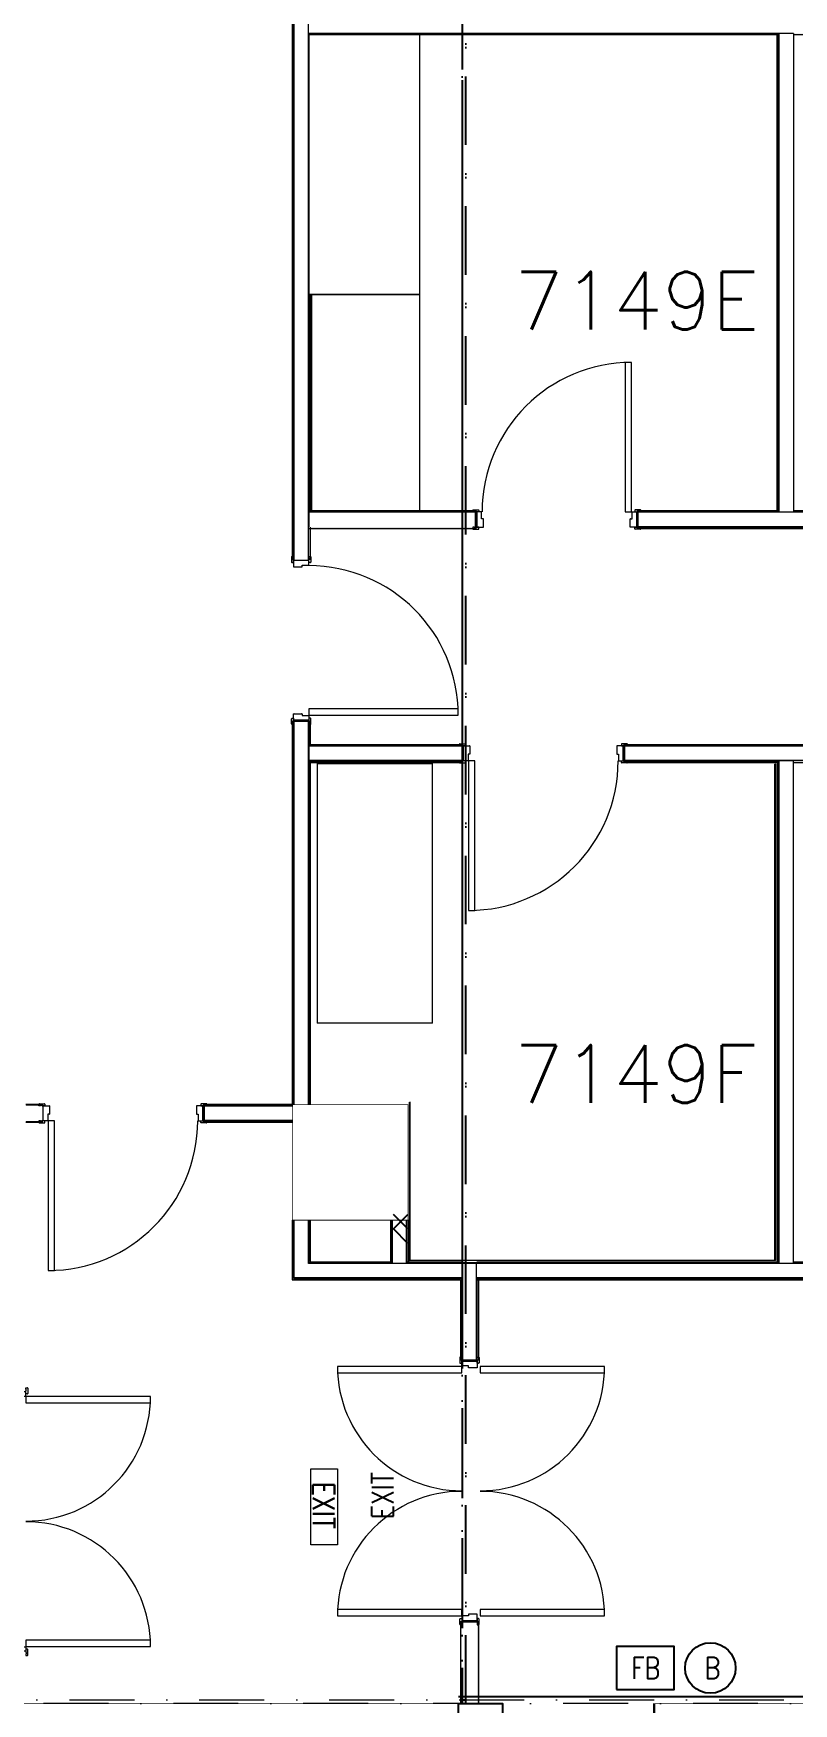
# Model space of a CAD drawing. Header units: millimetres. Extents: x -68474 to 336725, y -113450 to 40976.
# Drawn here: x 195805 to 201071, y -42750 to -31176 of the extents above; entities that cross this region are included whole.
import ezdxf

# ---------------------------------------------------------------- set-up
doc = ezdxf.new("R2010")
doc.units = ezdxf.units.MM
doc.header["$LTSCALE"] = 900
for name, pattern in [('Dash 3mm', [6, 3, -3]), ('DASHDOT', [1, 0.5, -0.25, 0, -0.25]), ('s5152a$0$DASHDOT', [1, 0.5, -0.25, 0, -0.25])]:
    doc.linetypes.add(name, pattern=pattern)
for name, color, linetype, lineweight in [('9', 7, 'Continuous', 5), ('A-ANNO-NOTE', 131, 'Continuous', 15), ('A-DETL-GENF', 92, 'Continuous', 15), ('A-DOOR', 31, 'Continuous', 15), ('A-GENM', 13, 'Continuous', 15), ('A-WALL', 113, 'Continuous', 15), ('I-WALL', 2, 'Continuous', 15)]:
    doc.layers.add(name, color=color, linetype=linetype, lineweight=lineweight)
for name, color, linetype in [('s5152a$0$11', 7, 'Continuous'), ('s5152a$0$20', 7, 'Continuous'), ('s5152a$0$23', 7, 'Continuous'), ('s5152a$0$25', 7, 'Continuous'), ('s5152a$0$56', 7, 'Continuous'), ('s5152a$0$6', 7, 'Continuous'), ('s5152a$0$9', 7, 'Continuous'), ('s5152a$0$BlkWal', 250, 'Continuous'), ('s5152a$0$N-WAL4', 4, 'Continuous'), ('s5152a$0$RC', 2, 'Continuous'), ('s5152a$0$ROOM-NO', 4, 'Continuous')]:
    doc.layers.add(name, color=color, linetype=linetype)
doc.styles.add('RomanS_B', font='', dxfattribs={"width": 0.8, "height": 1.516614})
doc.styles.add('s5152a$0$STANDARD', font='SIMPLEX')
doc.styles.get('RomanS_B').set_extended_font_data('RomanS', bold=True)

# ---------------------------------------------------------------- blocks, each defined once
blk = doc.blocks.new('s5152a$0$FBB')
at = {"layer": 's5152a$0$56', "color": 1, "linetype": 'Continuous'}
blk.add_lwpolyline([(0, 0), (0.4, 0), (0.4, 0.3), (0, 0.3)], close=True, dxfattribs=at)
blk.add_circle((0.649901, 0.1497), 0.175, dxfattribs=at)
at = {"layer": 's5152a$0$56', "color": 1, "linetype": 'Continuous', "style": 's5152a$0$STANDARD', "width": 0.8}
for s, p in [('FB', (0.1007, 0.0747)), ('B', (0.6102, 0.0747))]:
    blk.add_text(s, height=0.15, dxfattribs=at).set_placement(p)
blk = doc.blocks.new('Basic Wall _ A-Gypsum Block-Internal-100mm-WithSkimCoat - ___-2801826-Level 7 - Proposed Works_GBP Submission 1')
at = {"layer": 'I-WALL'}
h = blk.add_hatch(color=31, dxfattribs=at)
h.paths.add_polyline_path([(203559, -31187), (203559, -31185), (204288, -31185), (204288, -31178), (201073, -31178), (201073, -31187), (201894, -31187)], flags=0)
h.paths.add_polyline_path([(200968, -31187), (200968, -31178), (197713, -31178), (197713, -31185), (198481, -31185), (198481, -31187)], flags=0)
for p, q in [((200968, -31187), (198481, -31187)), ((203559, -31187), (201073, -31187))]:
    blk.add_line(p, q, dxfattribs=at)
blk = doc.blocks.new('A-Generic-Doorset-Single_Internal-RyderBP - Type 02 - 1120 x 2100mm _ L20_TBC _ GRP Leaf  _ GRP Frame _ dB-4782766-Level 7 - Proposed Works_GBP Submission 1')
at = {"layer": 'A-DETL-GENF'}
for p, q in [((568, 1088.5), (524, 1088.5)), ((524, 1088.5), (524, 52.5)), ((568, 52.5), (568, 1088.5)), ((-532, 52.5), (-532, 63.5)), ((-522, 52.5), (-532, 52.5)), ((-529, 66.5), (-493, 66.5)), ((-522, 54.5), (-522, 52.5)), ((-512, 54.5), (-522, 54.5)), ((-512, 52.5), (-512, 54.5)), ((-490, 52.5), (-512, 52.5)), ((-490, 63.5), (-490, 52.5)), ((524, 52.5), (568, 52.5)), ((590, 63.5), (590, 52.5)), ((590, 63.5), (590, 52.5)), ((590, 52.5), (612, 52.5)), ((590, 52.5), (612, 52.5)), ((629, 66.5), (593, 66.5)), ((629, 66.5), (593, 66.5)), ((612, 54.5), (622, 54.5)), ((612, 52.5), (612, 54.5)), ((612, 54.5), (622, 54.5)), ((612, 52.5), (612, 54.5)), ((622, 54.5), (622, 52.5)), ((622, 54.5), (622, 52.5)), ((622, 52.5), (632, 52.5)), ((622, 52.5), (632, 52.5)), ((632, 52.5), (632, 63.5)), ((632, 52.5), (632, 63.5)), ((-522, -52.5), (-532, -52.5)), ((-532, -52.5), (-532, -63.5)), ((-529, -66.5), (-493, -66.5)), ((-522, -54.5), (-522, -52.5)), ((-512, -54.5), (-522, -54.5)), ((-512, -52.5), (-512, -54.5)), ((-490, -52.5), (-512, -52.5)), ((-490, -63.5), (-490, -52.5)), ((590, -52.5), (612, -52.5)), ((590, -63.5), (590, -52.5)), ((590, -52.5), (612, -52.5)), ((590, -63.5), (590, -52.5)), ((629, -66.5), (593, -66.5)), ((629, -66.5), (593, -66.5)), ((612, -52.5), (612, -54.5)), ((612, -52.5), (612, -54.5)), ((612, -54.5), (622, -54.5)), ((612, -54.5), (622, -54.5)), ((622, -52.5), (632, -52.5)), ((622, -54.5), (622, -52.5)), ((622, -52.5), (632, -52.5)), ((622, -54.5), (622, -52.5)), ((632, -52.5), (632, -63.5)), ((632, -52.5), (632, -63.5))]:
    blk.add_line(p, q, dxfattribs=at)
for centre, radius, start, end in [((568, 52.5), 1036, 90, 180), ((-529, 63.5), 3, 90, 180), ((-493, 63.5), 3, 0, 90), ((593, 63.5), 3, 90, 180), ((593, 63.5), 3, 90, 180), ((629, 63.5), 3, 0, 90), ((629, 63.5), 3, 0, 90), ((-529, -63.5), 3, 180, 270), ((-493, -63.5), 3, 270, 0), ((593, -63.5), 3, 180, 270), ((593, -63.5), 3, 180, 270), ((629, -63.5), 3, 270, 0), ((629, -63.5), 3, 270, 0)]:
    blk.add_arc(centre, radius, start, end, dxfattribs=at)
at = {"layer": 'A-DOOR'}
for p, q in [((-474, 52.5), (-510, 52.5)), ((-471, 52.5), (-510, 52.5)), ((-503, 52.5), (-503, -52.5)), ((-471, 5.5), (-471, 52.5)), ((-471, 5.5), (-471, 49.5)), ((-462, 5.5), (-471, 5.5)), ((-459, 5.5), (-471, 5.5)), ((-459, -52.5), (-459, 5.5)), ((-459, -49.5), (-459, 2.5)), ((559, 5.5), (571, 5.5)), ((559, -52.5), (559, 5.5)), ((559, -49.5), (559, 2.5)), ((562, 5.5), (571, 5.5)), ((571, 52.5), (610, 52.5)), ((571, 5.5), (571, 52.5)), ((603, 52.5), (603, -52.5)), ((-510, -52.5), (-462, -52.5)), ((-510, -52.5), (-459, -52.5)), ((610, -52.5), (559, -52.5)), ((610, -52.5), (562, -52.5))]:
    blk.add_line(p, q, dxfattribs=at)
for centre, start, end in [((-474, 49.5), 0, 90), ((-462, 2.5), 0, 90), ((562, 2.5), 90, 180), ((-462, -49.5), 270, 0), ((562, -49.5), 180, 270)]:
    blk.add_arc(centre, 3, start, end, dxfattribs=at)
blk = doc.blocks.new('Basic Wall _ A-Gypsum Block-Internal-100mm-WithSkimCoat - ___-2801841-Level 7 - Proposed Works_GBP Submission 1')
at = {"layer": 'I-WALL'}
for points in [[(198778, -36228), (198778, -36218), (197713, -36218), (197713, -36228), (197816, -36228)], [(203488, -36228), (203488, -36218), (203272, -36218), (203272, -36228)]]:
    blk.add_hatch(color=31, dxfattribs=at).paths.add_polyline_path(points, flags=0)
h = blk.add_hatch(color=31, dxfattribs=at)
h.paths.add_polyline_path([(200968, -36228), (200968, -36218), (199898, -36218), (199898, -36228)], flags=0)
h.paths.add_polyline_path([(201073, -36228), (202152, -36228), (202152, -36218), (201073, -36218)], flags=0)
for p, q in [((198778, -36218), (198778, -36228)), ((199898, -36228), (199898, -36218)), ((202152, -36218), (202152, -36228)), ((203272, -36228), (203272, -36218)), ((197713, -36228), (198778, -36228)), ((199898, -36228), (200968, -36228)), ((201073, -36228), (202152, -36228)), ((203272, -36228), (203488, -36228))]:
    blk.add_line(p, q, dxfattribs=at)
blk = doc.blocks.new('Basic Wall _ A-Gypsum Block-Internal-100mm-WithSkimCoat - ___-2801840-Level 7 - Proposed Works_GBP Submission 1')
at = {"layer": 'I-WALL'}
for points in [[(198778, -36113), (198778, -36103), (197713, -36103), (197713, -36113), (197816, -36113)], [(202152, -36113), (202152, -36103), (199898, -36103), (199898, -36113), (201894, -36113)], [(204270, -36113), (204288, -36113), (204288, -36103), (204280, -36103), (204280, -36105), (203530, -36105), (203530, -36103), (203272, -36103), (203272, -36113), (203933, -36113)]]:
    blk.add_hatch(color=31, dxfattribs=at).paths.add_polyline_path(points, flags=0)
for p, q in [((197713, -36103), (198778, -36103)), ((198778, -36103), (198778, -36113)), ((199898, -36113), (199898, -36103)), ((199898, -36103), (202152, -36103)), ((202152, -36103), (202152, -36113)), ((203272, -36113), (203272, -36103)), ((203272, -36103), (203530, -36103)), ((204280, -36103), (204288, -36103))]:
    blk.add_line(p, q, dxfattribs=at)
blk = doc.blocks.new('Basic Wall _ A-Gypsum Block-Internal-100mm-WithSkimCoat - ___-2801811-Level 7 - Proposed Works_GBP Submission 1')
at = {"layer": 'I-WALL'}
for points in [[(197608, -29182), (197608, -28278), (197598, -28278), (197598, -29182)], [(197598, -34822), (197608, -34822), (197608, -30302), (197598, -30302), (197598, -32468)], [(197608, -38600), (197608, -35942), (197598, -35942), (197598, -38600), (197600, -38600)]]:
    blk.add_hatch(color=31, dxfattribs=at).paths.add_polyline_path(points, flags=0)
for p, q in [((197598, -28278), (197598, -29182)), ((197608, -29182), (197598, -29182)), ((197598, -30302), (197608, -30302)), ((197598, -30302), (197598, -34822)), ((197608, -34822), (197598, -34822)), ((197598, -35942), (197608, -35942)), ((197598, -35942), (197598, -38600)), ((197600, -38600), (197598, -38600))]:
    blk.add_line(p, q, dxfattribs=at)
blk = doc.blocks.new('Basic Wall _ A-Gypsum Block-Internal-100mm-WithSkimCoat - ___-2801810-Level 7 - Proposed Works_GBP Submission 1')
at = {"layer": 'I-WALL'}
blk.add_hatch(color=31, dxfattribs=at).paths.add_polyline_path([(197723, -29182), (197723, -28278), (197713, -28278), (197713, -29182)], flags=0)
h = blk.add_hatch(color=31, dxfattribs=at)
h.paths.add_polyline_path([(197713, -34822), (197723, -34822), (197723, -34597), (197713, -34597)], flags=0)
h.paths.add_polyline_path([(197713, -34492), (197723, -34492), (197723, -32985), (197713, -32985), (197713, -34492)], flags=0)
h.paths.add_polyline_path([(197720, -31185), (197723, -31185), (197723, -31177), (197713, -31177), (197713, -31185)], flags=0)
h.paths.add_polyline_path([(197713, -31072), (197723, -31072), (197723, -31065), (197720, -31065), (197720, -30315), (197723, -30315), (197723, -30302), (197713, -30302)], flags=0)
h = blk.add_hatch(color=31, dxfattribs=at)
h.paths.add_polyline_path([(197723, -38600), (197723, -36217), (197713, -36217), (197713, -38600)], flags=0)
h.paths.add_polyline_path([(197713, -36112), (197723, -36112), (197723, -35942), (197713, -35942)], flags=0)
for p, q in [((197723, -28278), (197723, -29182)), ((197723, -29182), (197713, -29182)), ((197713, -30302), (197723, -30302)), ((197723, -30302), (197723, -30315)), ((197723, -31065), (197723, -31072)), ((197723, -31177), (197723, -31185)), ((197723, -32985), (197723, -34492)), ((197723, -34597), (197723, -34822)), ((197723, -34822), (197713, -34822)), ((197713, -35942), (197723, -35942)), ((197723, -35942), (197723, -36112)), ((197723, -36217), (197723, -38600))]:
    blk.add_line(p, q, dxfattribs=at)
blk = doc.blocks.new('Basic Wall _ A-Gypsum Block-Internal-100mm-WithSkimCoat - ___-2801884-Level 7 - Proposed Works_GBP Submission 1')
at = {"layer": 'I-WALL'}
for points in [[(198481, -34492), (198871, -34492), (198871, -34482), (198481, -34482), (198481, -34485), (197731, -34485), (197731, -34482), (197713, -34482), (197713, -34492), (197816, -34492)], [(203933, -34492), (204288, -34492), (204288, -34485), (203559, -34485), (203559, -34482), (203093, -34482), (203093, -34492), (203559, -34492)]]:
    blk.add_hatch(color=31, dxfattribs=at).paths.add_polyline_path(points, flags=0)
h = blk.add_hatch(color=31, dxfattribs=at)
h.paths.add_polyline_path([(201973, -34492), (201973, -34482), (201073, -34482), (201073, -34492), (201894, -34492)], flags=0)
h.paths.add_polyline_path([(200968, -34492), (200968, -34482), (199991, -34482), (199991, -34492)], flags=0)
for p, q in [((197713, -34482), (197731, -34482)), ((198481, -34482), (198871, -34482)), ((198871, -34482), (198871, -34492)), ((199991, -34492), (199991, -34482)), ((199991, -34482), (200968, -34482)), ((201073, -34482), (201973, -34482)), ((201973, -34482), (201973, -34492)), ((203093, -34492), (203093, -34482)), ((203093, -34482), (203559, -34482))]:
    blk.add_line(p, q, dxfattribs=at)
blk = doc.blocks.new('Basic Wall _ A-Gypsum Block-Internal-100mm-WithSkimCoat - ___-2801886-Level 7 - Proposed Works_GBP Submission 1')
at = {"layer": 'I-WALL'}
blk.add_hatch(color=31, dxfattribs=at).paths.add_polyline_path([(200968, -34492), (200968, -31177), (200958, -31177), (200958, -34492)], flags=0)
blk.add_line((200958, -34492), (200958, -31177), dxfattribs=at)
blk = doc.blocks.new('Basic Wall _ A-Gypsum Block-Internal-100mm-WithSkimCoat - ___-2801889-Level 7 - Proposed Works_GBP Submission 1')
at = {"layer": 'I-WALL'}
blk.add_hatch(color=31, dxfattribs=at).paths.add_polyline_path([(200958, -39698), (200968, -39697), (200968, -36217), (200958, -36218), (200958, -39697)], flags=0)
blk.add_line((200958, -36217), (200958, -39698), dxfattribs=at)
blk = doc.blocks.new('BENCHTOP WITH UPTURN - BENCHTOP - STAINLESS STEEL WITH WET EDGE 1500W-4701860-Level 7 - Proposed Works_GBP Submission 1')
at = {"layer": 'A-GENM', "color": 8, "linetype": 'Dash 3mm', "lineweight": 13}
for p, q in [((0, -750), (0, 0)), ((1500, 0), (0, 0)), ((1500, 0), (1500, -750)), ((0, -750), (1500, -750))]:
    blk.add_line(p, q, dxfattribs=at)
blk = doc.blocks.new('BENCHTOP WITH UPTURN - BENCHTOP - STAINLESS STEEL WITH WET EDGE 1800W-4701869-Level 7 - Proposed Works_GBP Submission 1')
at = {"layer": 'A-GENM', "color": 8, "linetype": 'Dash 3mm', "lineweight": 13}
for p, q in [((0, -768), (0, 0)), ((1800, 0), (0, 0)), ((1800, 0), (1800, -768))]:
    blk.add_line(p, q, dxfattribs=at)
blk = doc.blocks.new('BENCHTOP WITH UPTURN - BENCHTOP - STAINLESS STEEL WITH WET EDGE 1800W-V16-Level 7 - Proposed Works_GBP Submission 1')
at = {"layer": 'A-GENM', "color": 8, "linetype": 'Dash 3mm', "lineweight": 13}
for p, q in [((0, -800), (0, 0)), ((1800, 0), (0, 0)), ((1800, 0), (1800, -800)), ((0, -800), (1800, -800))]:
    blk.add_line(p, q, dxfattribs=at)
blk = doc.blocks.new('Basic Wall _ A-Gypsum Block-Internal-100mm-WithSkimCoat - ___-5039418-Level 7 - Proposed Works_GBP Submission 1')
at = {"layer": 'I-WALL'}
blk.add_hatch(color=31, dxfattribs=at).paths.add_polyline_path([(201894, -39813), (203600, -39813), (203600, -39803), (198878, -39803), (198878, -39813), (199855, -39813)], flags=0)
blk.add_line((198878, -39813), (203600, -39813), dxfattribs=at)
blk = doc.blocks.new('Basic Wall _ A-Gypsum Block-Internal-100mm-WithSkimCoat - ___-5039417-Level 7 - Proposed Works_GBP Submission 1')
at = {"layer": 'I-WALL'}
h = blk.add_hatch(color=31, dxfattribs=at)
h.paths.add_polyline_path([(201894, -39698), (203600, -39698), (203600, -39688), (201073, -39688), (201073, -39698)], flags=0)
h.paths.add_polyline_path([(198878, -39698), (200968, -39697), (200968, -39688), (198878, -39688), (198878, -39695)], flags=0)
for p, q in [((198878, -39698), (198878, -39688)), ((198878, -39688), (200968, -39688)), ((201073, -39688), (203600, -39688))]:
    blk.add_line(p, q, dxfattribs=at)
blk = doc.blocks.new('Basic Wall _ A-Gypsum Block-Internal-100mm-WithSkimCoat - ___-2801807-Level 7 - Proposed Works_GBP Submission 1')
at = {"layer": 'I-WALL'}
blk.add_hatch(color=31, dxfattribs=at).paths.add_polyline_path([(197597.6, -39812.5), (197607.6, -39802.5), (197607.6, -39400), (197597.6, -39400)], flags=0)
for q in [(197600.1, -39400), (197597.6, -39812.5)]:
    blk.add_line((197597.6, -39400), q, dxfattribs=at)
blk = doc.blocks.new('Basic Wall _ A-Gypsum Block-Internal-100mm-WithSkimCoat - ___-2801806-Level 7 - Proposed Works_GBP Submission 1')
at = {"layer": 'I-WALL'}
blk.add_hatch(color=31, dxfattribs=at).paths.add_polyline_path([(197712.6, -39697.5), (197722.6, -39687.5), (197722.6, -39400), (197712.6, -39400)], flags=0)
blk.add_line((197722.6, -39400), (197722.6, -39687.5), dxfattribs=at)
blk = doc.blocks.new('Basic Wall _ A-Gypsum Block-Internal-100mm-WithSkimCoat - ___-2801809-Level 7 - Proposed Works_GBP Submission 1')
at = {"layer": 'I-WALL'}
for points in [[(195777, -38722), (195865, -38722), (195865, -38712), (195752, -38712), (195753, -38722)], [(197600, -38722), (197600, -38712), (196985, -38712), (196985, -38722), (197590, -38722)]]:
    blk.add_hatch(color=31, dxfattribs=at).paths.add_polyline_path(points, flags=0)
for p, q in [((195752, -38722), (195865, -38722)), ((195865, -38712), (195865, -38722)), ((196985, -38722), (196985, -38712)), ((196985, -38722), (197600, -38722))]:
    blk.add_line(p, q, dxfattribs=at)
blk = doc.blocks.new('Basic Wall _ A-Gypsum Block-Internal-100mm-WithSkimCoat - ___-2801808-Level 7 - Proposed Works_GBP Submission 1')
at = {"layer": 'I-WALL'}
for points in [[(195753, -38607), (195865, -38607), (195865, -38597), (195753, -38597), (195752, -38607)], [(197600, -38607), (197600, -38597), (196985, -38597), (196985, -38607)]]:
    blk.add_hatch(color=31, dxfattribs=at).paths.add_polyline_path(points, flags=0)
for p, q in [((195753, -38597), (195865, -38597)), ((195865, -38597), (195865, -38607)), ((196985, -38607), (196985, -38597)), ((196985, -38597), (197600, -38597)), ((197600, -38597), (197600, -38600))]:
    blk.add_line(p, q, dxfattribs=at)
blk = doc.blocks.new('A-Generic-Doorset-Single_Internal-RyderBP - Type 03 - 1120 x 2100mm _ L20_TBC _ GRP Leaf _ Stainless Steel Frame _ dB _ Vision Panel-4782850-Level 7 - Proposed Works_GBP Submission 1')
at = {"layer": 'A-DETL-GENF'}
for p, q in [((568, 1088.5), (524, 1088.5)), ((524, 1088.5), (524, 52.5)), ((568, 52.5), (568, 1088.5)), ((-532, 52.5), (-532, 63.5)), ((-522, 52.5), (-532, 52.5)), ((-529, 66.5), (-493, 66.5)), ((-522, 54.5), (-522, 52.5)), ((-512, 54.5), (-522, 54.5)), ((-512, 52.5), (-512, 54.5)), ((-490, 52.5), (-512, 52.5)), ((-490, 63.5), (-490, 52.5)), ((524, 52.5), (568, 52.5)), ((590, 63.5), (590, 52.5)), ((590, 63.5), (590, 52.5)), ((590, 52.5), (612, 52.5)), ((590, 52.5), (612, 52.5)), ((629, 66.5), (593, 66.5)), ((629, 66.5), (593, 66.5)), ((612, 54.5), (622, 54.5)), ((612, 52.5), (612, 54.5)), ((612, 54.5), (622, 54.5)), ((612, 52.5), (612, 54.5)), ((622, 54.5), (622, 52.5)), ((622, 54.5), (622, 52.5)), ((622, 52.5), (632, 52.5)), ((622, 52.5), (632, 52.5)), ((632, 52.5), (632, 63.5)), ((632, 52.5), (632, 63.5)), ((-522, -52.5), (-532, -52.5)), ((-532, -52.5), (-532, -63.5)), ((-529, -66.5), (-493, -66.5)), ((-522, -54.5), (-522, -52.5)), ((-512, -54.5), (-522, -54.5)), ((-512, -52.5), (-512, -54.5)), ((-490, -52.5), (-512, -52.5)), ((-490, -63.5), (-490, -52.5)), ((590, -52.5), (612, -52.5)), ((590, -63.5), (590, -52.5)), ((590, -52.5), (612, -52.5)), ((590, -63.5), (590, -52.5)), ((629, -66.5), (593, -66.5)), ((629, -66.5), (593, -66.5)), ((612, -52.5), (612, -54.5)), ((612, -52.5), (612, -54.5)), ((612, -54.5), (622, -54.5)), ((612, -54.5), (622, -54.5)), ((622, -52.5), (632, -52.5)), ((622, -54.5), (622, -52.5)), ((622, -52.5), (632, -52.5)), ((622, -54.5), (622, -52.5)), ((632, -52.5), (632, -63.5)), ((632, -52.5), (632, -63.5))]:
    blk.add_line(p, q, dxfattribs=at)
for centre, radius, start, end in [((568, 52.5), 1036, 90, 180), ((-529, 63.5), 3, 90, 180), ((-493, 63.5), 3, 0, 90), ((593, 63.5), 3, 90, 180), ((593, 63.5), 3, 90, 180), ((629, 63.5), 3, 0, 90), ((629, 63.5), 3, 0, 90), ((-529, -63.5), 3, 180, 270), ((-493, -63.5), 3, 270, 0), ((593, -63.5), 3, 180, 270), ((593, -63.5), 3, 180, 270), ((629, -63.5), 3, 270, 0), ((629, -63.5), 3, 270, 0)]:
    blk.add_arc(centre, radius, start, end, dxfattribs=at)
at = {"layer": 'A-DOOR'}
for p, q in [((-474, 52.5), (-510, 52.5)), ((-471, 52.5), (-510, 52.5)), ((-503, 52.5), (-503, -52.5)), ((-471, 5.5), (-471, 52.5)), ((-471, 5.5), (-471, 49.5)), ((-462, 5.5), (-471, 5.5)), ((-459, 5.5), (-471, 5.5)), ((-459, -52.5), (-459, 5.5)), ((-459, -49.5), (-459, 2.5)), ((559, 5.5), (571, 5.5)), ((559, -52.5), (559, 5.5)), ((559, -49.5), (559, 2.5)), ((562, 5.5), (571, 5.5)), ((571, 52.5), (610, 52.5)), ((571, 5.5), (571, 52.5)), ((603, 52.5), (603, -52.5)), ((-510, -52.5), (-462, -52.5)), ((-510, -52.5), (-459, -52.5)), ((610, -52.5), (559, -52.5)), ((610, -52.5), (562, -52.5))]:
    blk.add_line(p, q, dxfattribs=at)
for centre, start, end in [((-474, 49.5), 0, 90), ((-462, 2.5), 0, 90), ((562, 2.5), 90, 180), ((-462, -49.5), 270, 0), ((562, -49.5), 180, 270)]:
    blk.add_arc(centre, 3, start, end, dxfattribs=at)
blk = doc.blocks.new('Basic Wall _ A-Gypsum Block-Internal-100mm-WithSkimCoat - ___-2801843-Level 7 - Proposed Works_GBP Submission 1')
at = {"layer": 'I-WALL'}
blk.add_hatch(color=31, dxfattribs=at).paths.add_polyline_path([(197815.906411, -39812.5), (198762.6, -39812.5), (198772.6, -39802.5), (197607.6, -39802.5), (197597.6, -39812.5), (197610.1, -39812.5)], flags=0)
blk.add_line((197597.6, -39812.5), (198762.6, -39812.5), dxfattribs=at)
blk = doc.blocks.new('Basic Wall _ A-Gypsum Block-Internal-100mm-WithSkimCoat - ___-2801842-Level 7 - Proposed Works_GBP Submission 1')
at = {"layer": 'I-WALL'}
h = blk.add_hatch(color=31, dxfattribs=at)
h.paths.add_polyline_path([(198773, -39698), (198773, -39688), (198393, -39688), (198393, -39698)], flags=0)
h.paths.add_polyline_path([(197713, -39698), (198288, -39697), (198288, -39688), (197723, -39688)], flags=0)
for p, q in [((197723, -39688), (198288, -39688)), ((198393, -39688), (198773, -39688)), ((198773, -39688), (198773, -39698))]:
    blk.add_line(p, q, dxfattribs=at)
blk = doc.blocks.new('Basic Wall _ A-Gypsum Block-Internal-100mm-WithSkimCoat - ___-2801859-Level 7 - Proposed Works_GBP Submission 1')
at = {"layer": 'I-WALL'}
for points in [[(198772.6, -40371.25), (198772.6, -39802.5), (198762.6, -39812.5), (198762.6, -40371.25)], [(198772.6, -42750), (198772.6, -42181.25), (198762.6, -42181.25), (198762.6, -42750)]]:
    blk.add_hatch(color=31, dxfattribs=at).paths.add_polyline_path(points, flags=0)
for p, q in [((198762.6, -39812.5), (198762.6, -40371.25)), ((198772.6, -40371.25), (198762.6, -40371.25)), ((198762.6, -42181.25), (198772.6, -42181.25)), ((198762.6, -42181.25), (198762.6, -42750))]:
    blk.add_line(p, q, dxfattribs=at)
blk = doc.blocks.new('Basic Wall _ A-Gypsum Block-Internal-100mm-WithSkimCoat - ___-2801858-Level 7 - Proposed Works_GBP Submission 1')
at = {"layer": 'I-WALL'}
for points in [[(198887.6, -40371.25), (198887.6, -39802.5), (198877.6, -39802.5), (198877.6, -40371.25)], [(198877.6, -42750), (198887.6, -42750), (198887.6, -42181.25), (198877.6, -42181.25)]]:
    blk.add_hatch(color=31, dxfattribs=at).paths.add_polyline_path(points, flags=0)
for p, q in [((198887.6, -39802.5), (198887.6, -40371.25)), ((198887.6, -40371.25), (198877.6, -40371.25)), ((198877.6, -42181.25), (198887.6, -42181.25)), ((198887.6, -42181.25), (198887.6, -42750))]:
    blk.add_line(p, q, dxfattribs=at)
blk = doc.blocks.new('Basic Wall _ A-Gypsum Block-Internal-100mm-WithSkimCoat - ___-2808391-Level 7 - Proposed Works_GBP Submission 1')
at = {"layer": 'I-WALL'}
blk.add_hatch(color=31, dxfattribs=at).paths.add_polyline_path([(198287.6, -39697.5), (198287.6, -39400), (198277.6, -39400), (198277.6, -39697.5)], flags=0)
blk.add_line((198277.6, -39400), (198277.6, -39697.5), dxfattribs=at)
blk = doc.blocks.new('Basic Wall _ A-Gypsum Block-Internal-100mm-WithSkimCoat - ___-2808390-Level 7 - Proposed Works_GBP Submission 1')
at = {"layer": 'I-WALL'}
blk.add_hatch(color=31, dxfattribs=at).paths.add_polyline_path([(198393, -39698), (198403, -39697), (198403, -39400), (198393, -39400), (198393, -39697)], flags=0)
for p, q in [((198400, -39400), (198403, -39400)), ((198403, -39400), (198403, -39698))]:
    blk.add_line(p, q, dxfattribs=at)
blk = doc.blocks.new('A-Generic-Doorset-Double_Internal-RyderBP - Type 06- 1810 x 2100mm _ L20_TBC _ Timber Leaf _ Tmber Frame _ Vision Panel _ duel swing-5460029-Level 7 - Proposed Works_GBP Submission 1')
at = {"layer": 'A-DETL-GENF'}
for p, q in [((-821, 914), (-865, 914)), ((-865, 914), (-865, 52)), ((-821, 52), (-821, 914)), ((863, 914), (819, 914)), ((819, 914), (819, 52)), ((863, 52), (863, 914)), ((-927, 52), (-927, 63)), ((-917, 52), (-927, 52)), ((-924, 66), (-888, 66)), ((-917, 54), (-917, 52)), ((-907, 54), (-917, 54)), ((-907, 52), (-907, 54)), ((-885, 52), (-907, 52)), ((-885, 63), (-885, 52)), ((-865, 52), (-821, 52)), ((819, 52), (863, 52)), ((885, 63), (885, 52)), ((885, 52), (907, 52)), ((924, 66), (888, 66)), ((907, 54), (917, 54)), ((907, 52), (907, 54)), ((917, 54), (917, 52)), ((917, 52), (927, 52)), ((927, 52), (927, 63)), ((-917, -53), (-927, -53)), ((-927, -53), (-927, -64)), ((-924, -67), (-888, -67)), ((-917, -55), (-917, -53)), ((-907, -55), (-917, -55)), ((-907, -53), (-907, -55)), ((-885, -53), (-907, -53)), ((-885, -64), (-885, -53)), ((-821, -75), (-865, -75)), ((-865, -75), (-865, -937)), ((-821, -937), (-821, -75)), ((819, -75), (819, -937)), ((863, -75), (819, -75)), ((863, -937), (863, -75)), ((885, -53), (907, -53)), ((885, -64), (885, -53)), ((924, -67), (888, -67)), ((907, -53), (907, -55)), ((907, -55), (917, -55)), ((917, -53), (927, -53)), ((917, -55), (917, -53)), ((927, -53), (927, -64)), ((-865, -937), (-821, -937)), ((819, -937), (863, -937))]:
    blk.add_line(p, q, dxfattribs=at)
for centre, radius, start, end in [((-865, 52), 862, 0, 90), ((863, 52), 862, 90, 180), ((-924, 63), 3, 90, 180), ((-888, 63), 3, 0, 90), ((888, 63), 3, 90, 180), ((924, 63), 3, 0, 90), ((-924, -64), 3, 180, 270), ((-888, -64), 3, 270, 0), ((-865, -75), 862, 270, 0), ((863, -75), 862, 180, 270), ((888, -64), 3, 180, 270), ((924, -64), 3, 270, 0)]:
    blk.add_arc(centre, radius, start, end, dxfattribs=at)
at = {"layer": 'A-DOOR'}
for p, q in [((-866, 52), (-905, 52)), ((-898, 52), (-898, -53)), ((-866, 5), (-866, 52)), ((-855, 5), (-866, 5)), ((-855, -53), (-855, 5)), ((854, 5), (867, 5)), ((854, -53), (854, 5)), ((867, 52), (905, 52)), ((867, 5), (867, 52)), ((898, 52), (898, -53)), ((-905, -53), (-855, -53)), ((905, -53), (854, -53))]:
    blk.add_line(p, q, dxfattribs=at)
blk = doc.blocks.new('A-Generic-Doorset-Double_Internal-RyderBP - Type 05 - 1810 x 2100mm _ L20_TBC _ GRP Leaf _ Stainless Steel Frame _ dB _ Dual Swing-5459211-Level 7 - Proposed Works_GBP Submission 1')
at = {"layer": 'A-DETL-GENF'}
for p, q in [((-823, 916), (-867, 916)), ((-867, 916), (-867, 52)), ((-823, 52), (-823, 916)), ((865, 916), (821, 916)), ((821, 916), (821, 52)), ((865, 52), (865, 916)), ((-927, 52), (-927, 63)), ((-917, 52), (-927, 52)), ((-924, 66), (-888, 66)), ((-917, 54), (-917, 52)), ((-907, 54), (-917, 54)), ((-907, 52), (-907, 54)), ((-885, 52), (-907, 52)), ((-885, 63), (-885, 52)), ((-867, 52), (-823, 52)), ((821, 52), (865, 52)), ((885, 63), (885, 52)), ((885, 52), (907, 52)), ((924, 66), (888, 66)), ((907, 54), (917, 54)), ((907, 52), (907, 54)), ((917, 54), (917, 52)), ((917, 52), (927, 52)), ((927, 52), (927, 63)), ((-917, -53), (-927, -53)), ((-927, -53), (-927, -64)), ((-924, -67), (-888, -67)), ((-917, -55), (-917, -53)), ((-907, -55), (-917, -55)), ((-907, -53), (-907, -55)), ((-885, -53), (-907, -53)), ((-885, -64), (-885, -53)), ((-823, -75), (-867, -75)), ((-867, -75), (-867, -939)), ((-823, -939), (-823, -75)), ((821, -75), (821, -939)), ((865, -75), (821, -75)), ((865, -939), (865, -75)), ((885, -53), (907, -53)), ((885, -64), (885, -53)), ((924, -67), (888, -67)), ((907, -53), (907, -55)), ((907, -55), (917, -55)), ((917, -53), (927, -53)), ((917, -55), (917, -53)), ((927, -53), (927, -64)), ((-867, -939), (-823, -939)), ((821, -939), (865, -939))]:
    blk.add_line(p, q, dxfattribs=at)
for centre, radius, start, end in [((-867, 52), 864, 0, 90), ((865, 52), 864, 90, 180), ((-924, 63), 3, 90, 180), ((-888, 63), 3, 0, 90), ((888, 63), 3, 90, 180), ((924, 63), 3, 0, 90), ((-924, -64), 3, 180, 270), ((-888, -64), 3, 270, 0), ((-867, -75), 864, 270, 0), ((865, -75), 864, 180, 270), ((888, -64), 3, 180, 270), ((924, -64), 3, 270, 0)]:
    blk.add_arc(centre, radius, start, end, dxfattribs=at)
at = {"layer": 'A-DOOR'}
for p, q in [((-868, 52), (-905, 52)), ((-898, 52), (-898, -53)), ((-868, 5), (-868, 52)), ((-856, 5), (-868, 5)), ((-856, -53), (-856, 5)), ((856, 5), (868, 5)), ((856, -53), (856, 5)), ((868, 52), (905, 52)), ((868, 5), (868, 52)), ((898, 52), (898, -53)), ((-905, -53), (-856, -53)), ((905, -53), (856, -53))]:
    blk.add_line(p, q, dxfattribs=at)
blk = doc.blocks.new('Basic Wall _ A-Gypsum Block-Internal-100mm-WithSkimCoat - ___-2801885-Level 7 - Proposed Works_GBP Submission 1')
at = {"layer": 'I-WALL'}
for points in [[(198871, -34608), (198871, -34598), (197713, -34598), (197713, -34608), (197816, -34608)], [(201973, -34608), (201973, -34598), (199991, -34598), (199991, -34608), (201894, -34608)], [(204280, -34608), (204288, -34608), (204288, -34598), (203093, -34598), (203093, -34608), (203530, -34608), (203530, -34605), (204280, -34605)]]:
    blk.add_hatch(color=31, dxfattribs=at).paths.add_polyline_path(points, flags=0)
for p, q in [((198871, -34598), (198871, -34608)), ((199991, -34608), (199991, -34598)), ((201973, -34598), (201973, -34608)), ((203093, -34608), (203093, -34598)), ((197713, -34608), (198871, -34608)), ((199991, -34608), (201973, -34608)), ((203093, -34608), (203530, -34608)), ((204280, -34608), (204288, -34608))]:
    blk.add_line(p, q, dxfattribs=at)
blk = doc.blocks.new('ARC_ANN_EXIT SIGN - 1_5MM ROMANS-2465265-Level 7 - Proposed Works_GBP Submission 1')
at = {"layer": 'A-ANNO-NOTE'}
for p, q in [((-2.63, 0), (-2.63, 1.86)), ((-2.63, 1.86), (2.63, 1.86)), ((2.63, 1.86), (2.63, 0)), ((2.63, 0), (-2.63, 0))]:
    blk.add_line(p, q, dxfattribs=at)
at = {"layer": 'A-ANNO-NOTE', "lineweight": 5, "insert": (-0.1, 1.66), "char_height": 1.517, "width": 4.392, "attachment_point": 2, "line_spacing_factor": 0.957141, "style": 'RomanS_B'}
blk.add_mtext('EXIT', dxfattribs=at)

msp = doc.modelspace()

# ---------------------------------------------------------------- linework, layer by layer
at = {"layer": '9', "color": 1, "linetype": 'DASHDOT'}
msp.add_lwpolyline([(158050, -49575), (158050, -49550), (158249.9, -49550), (158249.9, -42725), (201749.8, -42725), (201749.8, -49550), (201949.8, -49550), (201949.8, -49575), (201724.8, -49575), (201724.8, -42750), (158275, -42750), (158275, -49575)], close=True, dxfattribs=at)
at = {"layer": 'A-WALL'}
for p, q in [((197610.1, -34822.49928), (197610.1, -30302.39991)), ((197710.1, -34822.49928), (197710.1, -30302.39991)), ((201070.06257, -31177.5), (200970.06257, -31177.5)), ((200970.06257, -31177.5), (200970.06257, -34492.5)), ((201070.06257, -31177.5), (201070.06257, -34492.5)), ((198870.86232, -34495), (197712.6, -34495)), ((197712.6, -34495), (197712.6, -34595)), ((201972.85046, -34495), (199990.86232, -34495)), ((201972.85046, -34595), (199990.86232, -34595)), ((200970.06257, -34492.5), (201070.06257, -34492.5)), ((197610.1, -38600), (197610.1, -35942.49928)), ((197710.1, -38600), (197710.1, -35942.49928)), ((198778.1, -36115), (197712.6, -36115)), ((197712.6, -36115), (197712.6, -36215)), ((198778.1, -36215), (197712.6, -36215)), ((202152.06257, -36115), (199898.1, -36115)), ((202152.06257, -36215), (199898.1, -36215)), ((200970.06257, -39697.5), (200970.06257, -36217.5)), ((201070.06257, -36217.5), (200970.06257, -36217.5)), ((201070.06257, -39697.5), (201070.06257, -36217.5)), ((200942.1, -39677), (200942.1, -36240.23258)), ((200945.1, -36240.23258), (200942.1, -36240.23258)), ((200945.1, -36240.23258), (200945.1, -39680)), ((197600.1, -38609.98966), (196984.99736, -38609.98966)), ((198410.1, -39680), (198410.1, -38583)), ((198413.1, -38580), (198413.1, -39680)), ((197600.1, -38709.98966), (196984.99736, -38709.98966)), ((197610.1, -39800), (197610.1, -39400)), ((197710.1, -39700), (197710.1, -39400)), ((198290.1, -39697.5), (198290.1, -39400)), ((198390.1, -39697.5), (198390.1, -39400)), ((198290.1, -39697.5), (198390.1, -39697.5)), ((200945.1, -39680), (198410.1, -39680)), ((198413.1, -39677), (200942.1, -39677)), ((198775.1, -39800), (197610.1, -39800)), ((198875.1, -39700), (197710.1, -39700)), ((198775.1, -40371.25), (198775.1, -39800)), ((198875.1, -40371.25), (198875.1, -39700)), ((203600.1, -39700), (198877.6, -39700)), ((203600.1, -39800), (198877.6, -39800))]:
    msp.add_line(p, q, dxfattribs=at)
at = {"layer": 'I-WALL', "lineweight": 25}
for p, q in [((197607.6, -30302.39991), (197607.6, -34822.49928)), ((197712.6, -31177.5), (200967.56257, -31177.5)), ((197712.6, -34492.5), (197712.6, -31177.5)), ((200967.56257, -31177.5), (200967.56257, -34492.5)), ((198870.86232, -34492.5), (197712.6, -34492.5)), ((198870.86232, -34597.5), (198870.86232, -34492.5)), ((200967.56257, -34492.5), (199990.86232, -34492.5)), ((199990.86232, -34492.5), (199990.86232, -34597.5)), ((199990.86232, -34597.5), (201972.85046, -34597.5)), ((197607.6, -35942.49928), (197607.6, -38600)), ((197712.6, -35942.49928), (197607.6, -35942.49928)), ((197712.6, -36112.5), (197712.6, -35942.49928)), ((198778.1, -36112.5), (197712.6, -36112.5)), ((197712.6, -36217.5), (198778.1, -36217.5)), ((197712.6, -38600), (197712.6, -36217.5)), ((198778.1, -36217.5), (198778.1, -36112.5)), ((202152.06257, -36112.5), (199898.1, -36112.5)), ((199898.1, -36112.5), (199898.1, -36217.5)), ((199898.1, -36217.5), (200967.56257, -36217.5)), ((200967.56257, -36217.5), (200967.56257, -39697.5)), ((197600.1, -38607.48966), (196984.99736, -38607.48966)), ((196984.99736, -38607.48966), (196984.99736, -38712.48966)), ((196984.99736, -38712.48966), (197600.1, -38712.48966)), ((197607.6, -39400), (197607.6, -39802.5)), ((197712.6, -39697.5), (197712.6, -39400)), ((198287.6, -39400), (198287.6, -39697.5)), ((198392.6, -39697.5), (198392.6, -39400)), ((198287.6, -39697.5), (197712.6, -39697.5)), ((200967.56257, -39697.5), (198392.6, -39697.5)), ((197607.6, -39802.5), (198772.6, -39802.5)), ((198772.6, -39802.5), (198772.6, -40371.25)), ((198877.6, -39802.5), (203600.1, -39802.5)), ((198877.6, -40371.25), (198877.6, -39802.5)), ((198772.6, -40371.25), (198877.6, -40371.25)), ((198772.6, -42181.25), (198877.6, -42181.25))]:
    msp.add_line(p, q, dxfattribs=at)
at = {"layer": 's5152a$0$11', "color": 3, "linetype": 'Continuous', "const_width": 5}
msp.add_lwpolyline([(198750, -42900), (198750, -42750), (191250, -42750), (191250, -42900), (198750, -42900)], dxfattribs=at)
at = {"layer": 's5152a$0$20', "color": 3, "linetype": 'Continuous', "const_width": 5}
msp.add_lwpolyline([(200105, -42923.8), (201725, -42923.8), (201725, -42750), (200105, -42750)], close=True, dxfattribs=at)
at = {"layer": 's5152a$0$23', "color": 8, "linetype": 'Continuous'}
msp.add_line((198750, -42700), (201950, -42700), dxfattribs=at)
at = {"layer": 's5152a$0$6', "color": 3, "linetype": 'Continuous', "const_width": 5}
msp.add_lwpolyline([(198400, -39400), (197600, -39400), (197600, -38600), (198400, -38600)], close=True, dxfattribs=at)
at = {"layer": 's5152a$0$9', "color": 1, "linetype": 's5152a$0$DASHDOT'}
for points in [[(198774.9998, -42749.99996), (198799.9998, -42749.99996), (198799.9998, -18199.89996), (198774.9998, -18199.89996)], [(198774.9998, -42724.99996), (198799.9998, -42724.99996), (198799.9998, -20174.99996), (198774.9998, -20174.99996)]]:
    msp.add_lwpolyline(points, close=True, dxfattribs=at)
at = {"layer": 's5152a$0$BlkWal'}
for p, q in [((198299.8, -39461), (198399.8, -39361)), ((198399.8, -39461), (198299.8, -39361)), ((198399.8, -39561), (198299.8, -39461))]:
    msp.add_line(p, q, dxfattribs=at)
at = {"layer": 's5152a$0$N-WAL4'}
for p, q in [((200105, -42925), (200105, -42750)), ((200105, -42750), (200105, -42925))]:
    msp.add_line(p, q, dxfattribs=at)
msp.add_lwpolyline([(198750, -42923.8), (198750, -42750), (199055, -42750), (199055, -42923.8)], close=True, dxfattribs=at)
at = {"layer": 's5152a$0$RC'}
msp.add_line((198775.6951, -31500), (198776.20584, -39825), dxfattribs=at)

# ---------------------------------------------------------------- block references
at = {"xscale": 999.9979999999999, "yscale": 999.9979999999999, "zscale": 1000}
msp.add_blockref('s5152a$0$FBB', (199844.9, -42653.4), dxfattribs=at)
msp.add_blockref('s5152a$0$FBB', (199844.9, -42653.4), dxfattribs=at)
at = {"layer": 'A-ANNO-NOTE', "lineweight": 5, "xscale": 100, "yscale": 100, "zscale": 100, "rotation": 270.0000000000031}
msp.add_blockref('ARC_ANN_EXIT SIGN - 1_5MM ROMANS-2465265-Level 7 - Proposed Works_GBP Submission 1', (197725.75648, -41386.32468), dxfattribs=at)
at = {"layer": 'A-DOOR'}
msp.add_blockref('A-Generic-Doorset-Single_Internal-RyderBP - Type 02 - 1120 x 2100mm _ L20_TBC _ GRP Leaf  _ GRP Frame _ dB-4782766-Level 7 - Proposed Works_GBP Submission 1', (199380.86232, -34545), dxfattribs=at)
for name, p, rotation in [('A-Generic-Doorset-Single_Internal-RyderBP - Type 02 - 1120 x 2100mm _ L20_TBC _ GRP Leaf  _ GRP Frame _ dB-4782766-Level 7 - Proposed Works_GBP Submission 1', (197660.1, -35332.49928), 270), ('A-Generic-Doorset-Single_Internal-RyderBP - Type 02 - 1120 x 2100mm _ L20_TBC _ GRP Leaf  _ GRP Frame _ dB-4782766-Level 7 - Proposed Works_GBP Submission 1', (199388.1, -36165), 180), ('A-Generic-Doorset-Single_Internal-RyderBP - Type 03 - 1120 x 2100mm _ L20_TBC _ GRP Leaf _ Stainless Steel Frame _ dB _ Vision Panel-4782850-Level 7 - Proposed Works_GBP Submission 1', (196474.99736, -38659.98966), 180), ('A-Generic-Doorset-Double_Internal-RyderBP - Type 06- 1810 x 2100mm _ L20_TBC _ Timber Leaf _ Tmber Frame _ Vision Panel _ duel swing-5460029-Level 7 - Proposed Works_GBP Submission 1', (198825.1, -41276.25), 90), ('A-Generic-Doorset-Double_Internal-RyderBP - Type 05 - 1810 x 2100mm _ L20_TBC _ GRP Leaf _ Stainless Steel Frame _ dB _ Dual Swing-5459211-Level 7 - Proposed Works_GBP Submission 1', (195699.99736, -41488.75), 270)]:
    msp.add_blockref(name, p, dxfattribs=dict(at, rotation=rotation))
at = {"layer": 'A-GENM', "color": 8, "linetype": 'Dash 3mm', "lineweight": 13}
for name, p, rotation in [('BENCHTOP WITH UPTURN - BENCHTOP - STAINLESS STEEL WITH WET EDGE 1800W-4701869-Level 7 - Proposed Works_GBP Submission 1', (198480.78113, -31185), 270.0000000000015), ('BENCHTOP WITH UPTURN - BENCHTOP - STAINLESS STEEL WITH WET EDGE 1500W-4701860-Level 7 - Proposed Works_GBP Submission 1', (198480.78113, -32985), 270.0000000000015), ('BENCHTOP WITH UPTURN - BENCHTOP - STAINLESS STEEL WITH WET EDGE 1800W-V16-Level 7 - Proposed Works_GBP Submission 1', (198570.1, -36235.86791), 270.000000000002)]:
    msp.add_blockref(name, p, dxfattribs=dict(at, rotation=rotation))
at = {"layer": 'I-WALL'}
for name in ['Basic Wall _ A-Gypsum Block-Internal-100mm-WithSkimCoat - ___-2801811-Level 7 - Proposed Works_GBP Submission 1', 'Basic Wall _ A-Gypsum Block-Internal-100mm-WithSkimCoat - ___-2801810-Level 7 - Proposed Works_GBP Submission 1', 'Basic Wall _ A-Gypsum Block-Internal-100mm-WithSkimCoat - ___-2801826-Level 7 - Proposed Works_GBP Submission 1', 'Basic Wall _ A-Gypsum Block-Internal-100mm-WithSkimCoat - ___-2801886-Level 7 - Proposed Works_GBP Submission 1', 'Basic Wall _ A-Gypsum Block-Internal-100mm-WithSkimCoat - ___-2801884-Level 7 - Proposed Works_GBP Submission 1', 'Basic Wall _ A-Gypsum Block-Internal-100mm-WithSkimCoat - ___-2801885-Level 7 - Proposed Works_GBP Submission 1', 'Basic Wall _ A-Gypsum Block-Internal-100mm-WithSkimCoat - ___-2801840-Level 7 - Proposed Works_GBP Submission 1', 'Basic Wall _ A-Gypsum Block-Internal-100mm-WithSkimCoat - ___-2801841-Level 7 - Proposed Works_GBP Submission 1', 'Basic Wall _ A-Gypsum Block-Internal-100mm-WithSkimCoat - ___-2801889-Level 7 - Proposed Works_GBP Submission 1', 'Basic Wall _ A-Gypsum Block-Internal-100mm-WithSkimCoat - ___-2801808-Level 7 - Proposed Works_GBP Submission 1', 'Basic Wall _ A-Gypsum Block-Internal-100mm-WithSkimCoat - ___-2801809-Level 7 - Proposed Works_GBP Submission 1', 'Basic Wall _ A-Gypsum Block-Internal-100mm-WithSkimCoat - ___-2801807-Level 7 - Proposed Works_GBP Submission 1', 'Basic Wall _ A-Gypsum Block-Internal-100mm-WithSkimCoat - ___-2801806-Level 7 - Proposed Works_GBP Submission 1', 'Basic Wall _ A-Gypsum Block-Internal-100mm-WithSkimCoat - ___-2808391-Level 7 - Proposed Works_GBP Submission 1', 'Basic Wall _ A-Gypsum Block-Internal-100mm-WithSkimCoat - ___-2808390-Level 7 - Proposed Works_GBP Submission 1', 'Basic Wall _ A-Gypsum Block-Internal-100mm-WithSkimCoat - ___-2801842-Level 7 - Proposed Works_GBP Submission 1', 'Basic Wall _ A-Gypsum Block-Internal-100mm-WithSkimCoat - ___-5039417-Level 7 - Proposed Works_GBP Submission 1', 'Basic Wall _ A-Gypsum Block-Internal-100mm-WithSkimCoat - ___-2801843-Level 7 - Proposed Works_GBP Submission 1', 'Basic Wall _ A-Gypsum Block-Internal-100mm-WithSkimCoat - ___-2801859-Level 7 - Proposed Works_GBP Submission 1', 'Basic Wall _ A-Gypsum Block-Internal-100mm-WithSkimCoat - ___-5039418-Level 7 - Proposed Works_GBP Submission 1', 'Basic Wall _ A-Gypsum Block-Internal-100mm-WithSkimCoat - ___-2801858-Level 7 - Proposed Works_GBP Submission 1']:
    msp.add_blockref(name, (0, 0), dxfattribs=at)

# ---------------------------------------------------------------- texts
at = {"layer": 's5152a$0$25', "color": 1, "linetype": 'Continuous', "style": 's5152a$0$STANDARD', "width": 0.8}
msp.add_text('EXIT', height=150, rotation=90, dxfattribs=at).set_placement((198299.45457, -41470.78276))
at = {"layer": 's5152a$0$ROOM-NO', "style": 's5152a$0$STANDARD'}
for s, p in [('7149E', (199134.86903, -33227.83955)), ('7149F', (199134.86903, -38587.17131))]:
    msp.add_text(s, height=400, dxfattribs=at).set_placement(p)

doc.saveas('drawing.dxf')
